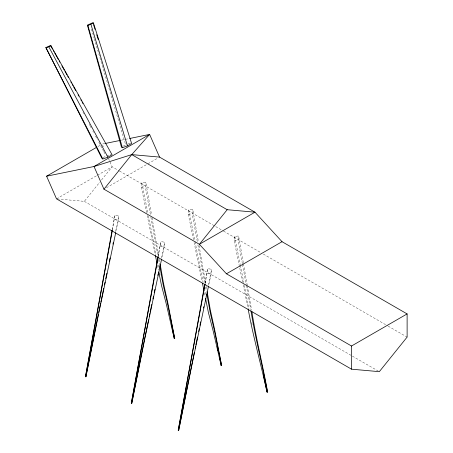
<?xml version="1.0" encoding="UTF-8"?>
<svg xmlns="http://www.w3.org/2000/svg" width="453" height="453" viewBox="0 0 453 453"><rect width="100%" height="100%" fill="white"/><g stroke="black" fill="none" stroke-linecap="round" stroke-linejoin="round"><path stroke-width="0.34" stroke-dasharray="2.27 1.7" d="M112.446 229.965L114.903 215.067L118.856 215.764L118.329 220.317L116.013 231.307M158.307 256.443L160.77 241.551L164.722 242.247L164.196 246.794L161.732 258.47M205.215 283.521L207.672 268.629L211.63 269.325L211.098 273.878L208.64 285.554M146.608 212.678L141.37 187.14L141.897 182.808L145.855 182.412L151.551 214.949M150.368 214.411L145.322 186.744L145.855 182.412M193.516 239.756L188.278 214.218L188.805 209.886L192.757 209.49L198.454 242.027M197.276 241.494L192.231 213.822L192.757 209.49M242.632 282.111L234.139 240.702L234.671 236.37L238.623 235.973L243.352 262.966M242.383 263.822L238.097 240.305L238.623 235.973M112.208 229.648L114.903 215.067M157.944 256.823L160.77 241.551M204.977 283.21L207.672 268.629M115.543 231.67L118.856 215.764M161.41 258.148L164.722 242.247M208.318 285.231L211.63 269.325M57.231 198.935L84.332 201.353L99.773 182.146M101.54 179.949L112.129 166.778L108.72 158.997M97.916 146.562L100.362 145.153M103.125 157.712L106.104 155.991L111.178 154.179M123.25 146.093L127.536 144.037M56.534 198.873L96.851 175.594M97.463 175.237L112.129 166.778L118.856 170.662M106.398 187.78L147.333 164.145M147.938 163.793L157.718 158.148M128.171 143.811L130.707 142.905M104.943 143.533L102.191 144.094L103.329 146.687M121.438 140.164L128.997 138.624M141.37 187.14L145.322 186.744M188.278 214.218L192.231 213.822M234.139 240.702L238.097 240.305M114.377 219.62L118.329 220.317M160.237 246.098L164.196 246.794M207.146 273.176L211.098 273.878M119.473 171.013L222.899 230.73M223.51 231.081L260.843 252.638M263.295 254.048L387.53 325.781M388.142 326.132L407.117 337.083M84.332 201.353L351.777 355.764M352.389 356.115L378.096 370.956M82.984 112.395L83.641 113.641M89.258 124.23L89.921 125.47M90.249 126.093L91.24 127.961M92.888 131.076L93.55 132.321M95.532 136.059L97.514 139.796M98.833 142.287L103.46 151.008M103.788 151.63L105.441 154.745M91.483 29.139L94.077 37.927M94.281 38.601L125.634 144.717M243.199 284.875L248.012 308.34M194.082 242.519L202.01 281.171M204.416 292.904L205.249 296.998M147.174 215.435L155.243 254.779M157.367 265.135L158.34 269.92M234.671 236.37L240.254 264.688M240.39 265.379L243.799 282.649M244.343 285.413L248.98 308.895M188.805 209.886L194.937 240.973M195.073 241.664L203.114 282.417M141.897 182.808L147.893 213.199M148.442 215.962L156.07 254.643M251.675 322.604L252.072 324.62M205.022 292.089L205.549 294.778M158.114 265.005L158.641 267.695M159.694 273.08L160.09 275.096M242.508 264.512L246.166 284.575M246.296 285.265L250.707 309.478M197.91 244.954L204.847 283M205.605 287.151L206.358 291.302M150.877 217.18L158.063 256.613M158.573 259.376L159.581 264.914M243.471 263.663L247.23 285.124M247.349 285.815L251.591 310.045M199.06 245.492L205.73 283.561M206.211 286.336L206.698 289.105M152.032 217.717L158.822 256.483M159.309 259.252L159.79 262.021"/><path stroke-width="0.68" d="M160.277 264.79L163.431 282.989L167.712 302.332L174.716 338.567L174.28 338.612L172.202 328.476M207.18 291.874L210.339 310.073L214.614 329.416L221.625 365.645L221.189 365.69L220.628 362.406M251.834 311.426C256.036 338.346 262.683 364.778 267.53 391.579L267.485 392.128L267.055 392.168L263.301 374.506M115.725 232.678L98.561 314.031L85.9 376.788L85.47 376.715L112.078 230.339M85.9 376.788L98.312 314.473M161.585 259.156L144.428 340.514L131.766 403.266L131.33 403.193L157.944 256.823M131.766 403.266L144.581 338.884M208.493 286.239L191.336 367.593L178.675 430.35L178.239 430.271L204.722 284.597M178.675 430.35L194.348 352.264M85.47 376.715L112.316 230.651M131.33 403.193L158.176 257.134M178.239 430.271L205.084 284.212M102.582 293.901L103.731 288.368M104.456 284.909L105.028 282.145M105.747 278.686L106.902 273.159M109.349 261.404L110.073 257.944M112.95 244.116L113.239 242.734M98.714 312.406L100.577 303.499M100.86 302.128L102.435 294.592M148.301 321.069L148.59 319.688M149.309 316.228L149.886 313.465M150.175 312.083L151.761 304.478M152.91 298.946L153.488 296.177M154.207 292.723L154.926 289.263M157.808 275.435L158.097 274.054M144.722 338.198L146.296 330.662M146.585 329.291L148.159 321.755M195.209 348.153L195.639 346.075M195.928 344.693L197.514 337.089M198.663 331.556L199.241 328.793M199.96 325.333L200.679 321.879M203.561 308.046L203.85 306.664M407.117 313.918L351.522 346.013L226.438 273.793L199.388 244.286L103.958 189.19L131.749 154.609L149.615 134.411L159.547 157.095L254.977 212.191L282.032 241.698L407.117 313.918L407.117 337.083L379.32 371.664L351.522 369.184L56.534 198.873L46.602 176.194L96.699 147.27M227.185 209.705L199.388 244.286L254.977 212.191L227.185 209.705L131.749 154.609L94.026 166.506L46.602 176.194M45.883 47.576L50.51 45.464L50.963 45.759L112.084 154.773L107.916 157.18L102.837 158.992L101.931 158.397L45.883 47.576L102.837 158.992M46.336 47.871L50.963 45.759M87.395 25.175L92.916 22.65L93.46 23.007L131.613 143.493L127.44 145.906L122.367 147.718L121.461 147.123L87.395 25.175L87.933 25.527L122.367 147.718M87.933 25.527L93.46 23.007M226.438 273.793L282.032 241.698M105.628 143.391L120.062 140.447M129.683 138.482L149.615 134.411L94.026 166.506L103.958 189.19M174.326 338.063L174.762 338.017M221.234 365.146L221.67 365.101M267.094 391.624L267.53 391.579M131.749 154.609L159.547 157.095M85.509 376.284L85.945 376.364M131.376 402.762L131.812 402.842M178.278 429.846L178.714 429.92M50.51 45.464L52.576 49.167M53.267 50.408L53.952 51.642M54.643 52.876L58.437 59.671M59.128 60.906L59.813 62.14M61.885 65.849L64.298 70.17M64.983 71.404L67.055 75.113M67.74 76.347L68.431 77.582M70.844 81.908L71.534 83.142M72.225 84.377L72.916 85.611M73.601 86.851L75.674 90.555M78.086 94.881L78.777 96.115M80.844 99.819L81.534 101.059M82.219 102.293L82.91 103.527M48.873 46.965L107.916 157.18M93.55 24.666L95.028 29.366M96.716 34.745L98.193 39.445M90.968 24.445L127.44 145.906M267.055 392.168C261.002 364.388 253.261 337.015 248.153 309.031M221.189 365.69L213.289 331.471L208.42 312.598L205.526 298.357M174.28 338.612L166.381 304.388L161.511 285.52L158.754 271.953M217.134 346.658L218.046 350.764M219.716 358.295L220.322 361.035M171.291 324.371L171.897 327.106M267.485 392.128C262.27 364.971 255.373 338.176 250.962 310.86M221.625 365.645L214.552 331.341L210.181 312.423L206.862 294.071M202.434 283.244L203.992 290.832M174.716 338.567L167.65 304.263L163.273 285.345L159.705 265.605M155.385 255.469L156.942 263.063M351.522 346.013L351.522 369.184"/></g></svg>
